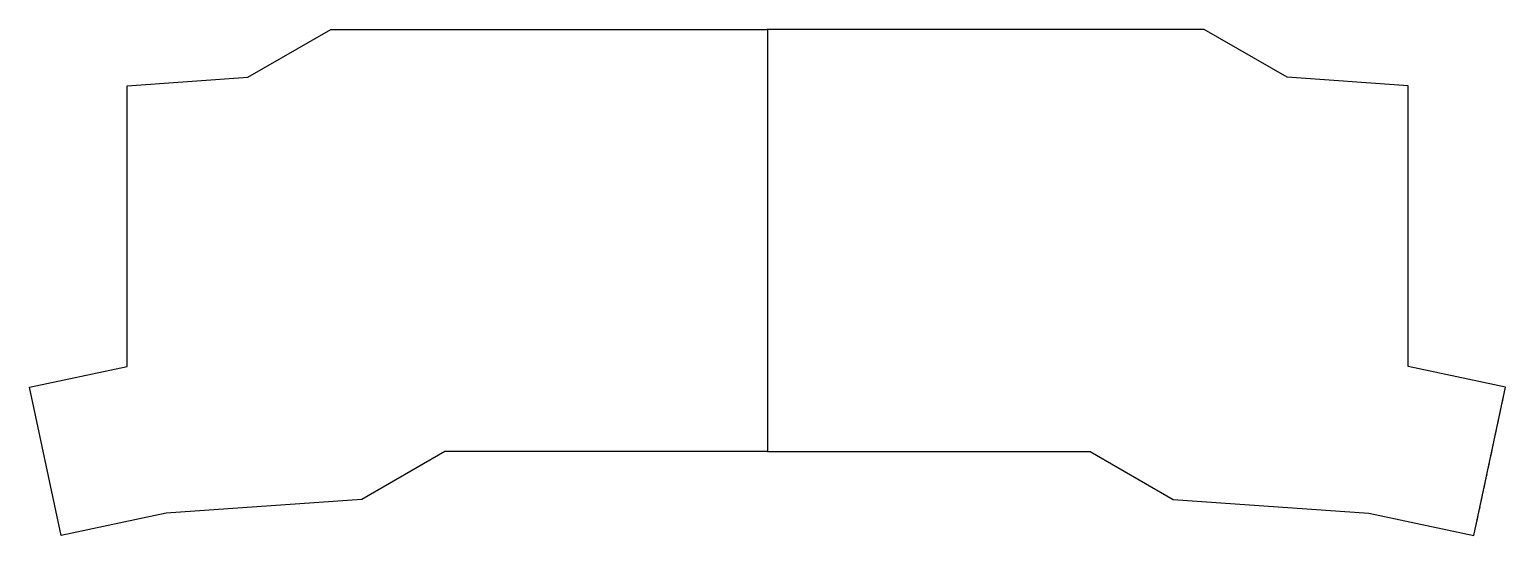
# Model space of a CAD drawing. Header units: millimetres. Extents: x -129 to 134, y -90 to 1.
import ezdxf

# ---------------------------------------------------------------- set-up
doc = ezdxf.new("R2010")
doc.units = ezdxf.units.MM
doc.linetypes.add('DASHED', pattern=[0.75, 0.5, -0.25])
doc.layers.get('0').update_dxf_attribs({"linetype": 'CONTINUOUS'})

msp = doc.modelspace()

# ---------------------------------------------------------------- linework, layer by layer
at = {"linetype": 'DASHED'}
msp.add_line((134.03, -65.1), (129.07, -88.4), dxfattribs=at)
for points in [[(-70, -83.55), (-104.99, -86), (-123.78, -89.99), (-129.42, -63.45), (-111.99, -59.74), (-111.99, -9.56), (-90.4, -8.05), (-75.58, 0.5), (2.5, 0.5), (2.5, -75), (-55.18, -75)], [(2.5, -75), (60.19, -75), (75, -83.55), (110, -86), (128.78, -89.99), (134.42, -63.45), (117, -59.74), (117, -9.56), (95.4, -8.05), (80.59, 0.5), (2.5, 0.5)]]:
    msp.add_lwpolyline(points, close=True)
msp.add_point((2.5, 0.5))

doc.saveas('drawing.dxf')
